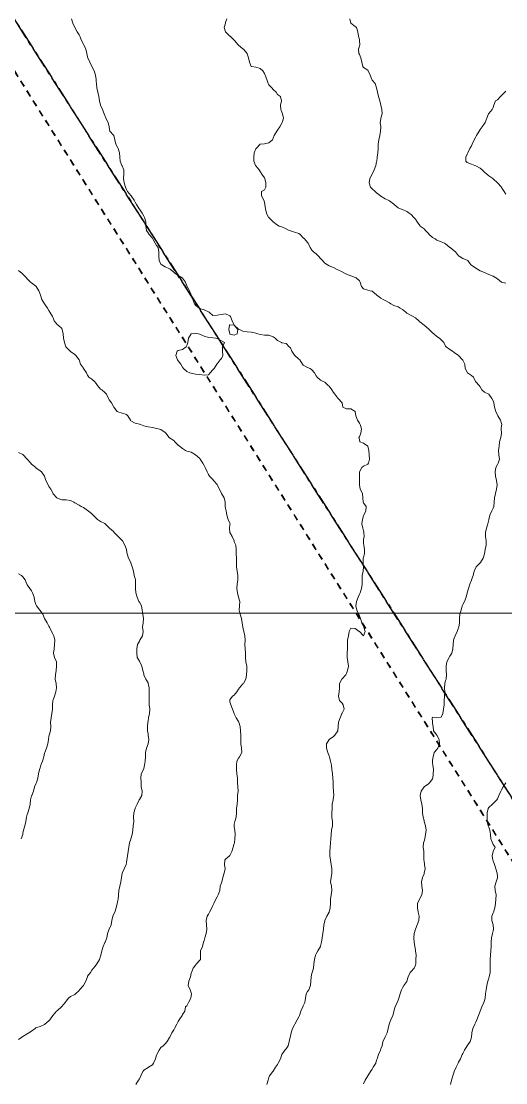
# Model space of a CAD drawing. Header units: centimetres. Extents: x 0 to 642158, y -847 to 649707.
# Drawn here: x 616081 to 616137.2, y 620633 to 620756 of the extents above; entities that cross this region are included whole.
import ezdxf

# ---------------------------------------------------------------- set-up
doc = ezdxf.new("R2010")
doc.units = ezdxf.units.CM
doc.header["$MEASUREMENT"] = 0
doc.linetypes.add('CENTERX2', pattern=[4, 2.5, -0.5, 0.5, -0.5])
doc.linetypes.add('JIS_02_0.7', pattern=[1.35, 0.75, -0.6])
for name, color, linetype, lineweight in [('MEV_grille', 254, 'Continuous', 9), ('WAL_parcellaire agricole', 7, 'JIS_02_0.7', 25), ('WAL_topographie 0.5', 253, 'Continuous', 20)]:
    doc.layers.add(name, color=color, linetype=linetype, lineweight=lineweight)
doc.layers.add('SPW_parcellaire cadastral', color=7, linetype='CENTERX2', lineweight=25, true_color=0xff0542)

# ---------------------------------------------------------------- blocks, each defined once
blk = doc.blocks.new('*U114')
at = {"layer": 'MEV_grille', "transparency": 33554687}
blk.add_lwpolyline([(-1338.46, 0), (1338.46, 0)], dxfattribs=at)
blk = doc.blocks.new('*U115')
at = {"layer": 'MEV_grille', "color": 0, "linetype": 'ByBlock', "lineweight": -2, "transparency": 16777216}
blk.add_blockref('*U114', (0, -1700), dxfattribs=at)

msp = doc.modelspace()

# ---------------------------------------------------------------- linework, layer by layer
at = {"layer": 'SPW_parcellaire cadastral'}
for points in [[(616193.65, 620578.81), (616144.29, 620510.14), (615985.61, 620618.63), (615990.57, 620632.77), (615995.57, 620647.42), (615998.93, 620661.6), (616000.02, 620670.78), (616000.95, 620681.05), (616001.68, 620685.87), (616002.7, 620690.79), (616004.36, 620704.13), (616005.32, 620710.84), (616007.79, 620722.1), (616009.66, 620731.2), (616011.32, 620739.29), (616014.12, 620752.39), (616016.41, 620761.97), (616017.72, 620766.66), (616030.67, 620807.43), (616032.86, 620812.26), (616036.4, 620809.03), (616059.54, 620788.64), (616193.65, 620578.81)], [(616233.94, 620664.89), (616202.72, 620594.4), (616193.65, 620578.81), (616059.54, 620788.64), (616090.29, 620793.33), (616104.66, 620794.24), (616137.68, 620793.39), (616165.86, 620749.95), (616245.09, 620688.12), (616233.94, 620664.89)]]:
    msp.add_lwpolyline(points, dxfattribs=at)
at = {"layer": 'WAL_parcellaire agricole'}
for points in [[(616052.89, 620793.62), (616133.22, 620798.46), (616172.38, 620852.63), (616251.22, 620803.64), (616254.89, 620802.31), (616256, 620774.62), (616257.4, 620703.81), (616283.57, 620681.31), (616274.9, 620665.14), (616272.24, 620660.14), (616266.07, 620651.98), (616263.91, 620646.97), (616262.07, 620639.47), (616257.79, 620631.56), (616227.42, 620576.97), (616199.66, 620598.3), (616185.08, 620583.97), (616052.89, 620793.62)], [(616052.89, 620793.62), (616185.08, 620583.97), (616184.32, 620572.7), (616159.22, 620531.4)]]:
    msp.add_lwpolyline(points, dxfattribs=at)
at = {"layer": 'WAL_topographie 0.5'}
for points in [[(616086.87, 620756.25), (616087.04, 620755.75), (616087.25, 620755.25), (616087.25, 620755.25), (616087.54, 620754.75), (616087.75, 620754.4), (616087.83, 620754.25), (616088.04, 620753.75), (616088.25, 620753.34), (616088.29, 620753.25), (616088.53, 620752.75), (616088.64, 620752.25), (616088.75, 620751.86), (616088.79, 620751.75), (616089.02, 620751.25), (616089.23, 620750.75), (616089.25, 620750.72), (616089.51, 620750.25), (616089.66, 620749.75), (616089.74, 620749.25), (616089.75, 620749), (616089.76, 620748.75), (616089.83, 620748.25), (616089.94, 620747.75), (616090.04, 620747.25), (616090.14, 620746.75), (616090.25, 620746.25), (616090.25, 620746.25), (616090.46, 620745.75), (616090.66, 620745.25), (616090.75, 620745.06), (616090.86, 620744.75), (616091.11, 620744.25), (616091.23, 620743.75), (616091.25, 620743.65), (616091.34, 620743.25), (616091.75, 620742.78), (616091.77, 620742.75), (616091.92, 620742.25), (616092.03, 620741.75), (616092.25, 620741.33), (616092.28, 620741.25), (616092.43, 620740.75), (616092.49, 620740.25), (616092.53, 620739.75), (616092.73, 620739.25), (616092.75, 620739.21), (616092.94, 620738.75), (616092.94, 620738.25), (616092.91, 620737.75), (616092.98, 620737.25), (616093.13, 620736.75), (616093.25, 620736.5), (616093.36, 620736.25), (616093.75, 620735.79), (616093.78, 620735.75), (616094.13, 620735.25), (616094.25, 620735), (616094.41, 620734.75), (616094.71, 620734.25), (616094.75, 620734.19), (616095.06, 620733.75), (616095.25, 620733.39), (616095.35, 620733.25), (616095.5, 620732.75), (616095.49, 620732.25), (616095.57, 620731.75), (616095.75, 620731.46), (616095.9, 620731.25), (616096.25, 620730.83), (616096.29, 620730.75), (616096.59, 620730.25), (616096.75, 620730.01), (616096.93, 620729.75), (616097.02, 620729.25), (616097.01, 620728.75), (616097.04, 620728.25), (616097.25, 620727.83), (616097.34, 620727.75), (616097.75, 620727.53), (616098.25, 620727.28), (616098.32, 620727.25), (616098.75, 620726.91), (616098.91, 620726.75), (616099.25, 620726.53), (616099.69, 620726.25), (616099.75, 620726.22), (616100.11, 620725.75), (616100.25, 620725.32), (616100.28, 620725.25), (616100.55, 620724.75), (616100.75, 620724.28), (616100.76, 620724.25), (616100.96, 620723.75), (616101.15, 620723.25), (616101.25, 620723.06), (616101.66, 620722.75), (616101.75, 620722.7), (616102.25, 620722.53), (616102.75, 620722.29), (616102.83, 620722.25), (616103.25, 620721.89), (616103.75, 620721.91), (616104.25, 620722), (616104.75, 620722.06), (616105.25, 620721.83), (616105.32, 620721.75), (616105.52, 620721.25), (616105.75, 620720.75), (616105.75, 620720.75), (616106.25, 620720.3), (616106.35, 620720.25), (616106.75, 620720.08), (616107.25, 620720), (616107.75, 620719.96), (616108.25, 620719.83), (616108.48, 620719.75), (616108.75, 620719.68), (616109.25, 620719.62), (616109.75, 620719.59), (616110.25, 620719.42), (616110.49, 620719.25), (616110.75, 620718.97), (616111.21, 620718.75), (616111.25, 620718.72), (616111.75, 620718.63), (616112.13, 620718.25), (616112.25, 620718.13), (616112.44, 620717.75), (616112.75, 620717.27), (616112.77, 620717.25), (616113.25, 620716.82), (616113.34, 620716.75), (616113.67, 620716.25), (616113.75, 620716.14), (616114.25, 620715.85), (616114.54, 620715.75), (616114.75, 620715.6), (616115.04, 620715.25), (616115.25, 620714.89), (616115.35, 620714.75), (616115.75, 620714.39), (616116.05, 620714.25), (616116.25, 620714.17), (616116.63, 620713.75), (616116.75, 620713.68), (616117.08, 620713.25), (616117.25, 620712.97), (616117.41, 620712.75), (616117.75, 620712.3), (616117.81, 620712.25), (616118.25, 620711.75), (616118.25, 620711.75), (616118.35, 620711.25), (616118.75, 620711.05), (616119.25, 620711.08), (616119.75, 620710.75), (616119.75, 620710.75), (616119.84, 620710.25), (616120.02, 620709.75), (616120.25, 620709.39), (616120.36, 620709.25), (616120.5, 620708.75), (616120.43, 620708.25), (616120.25, 620707.81), (616120.21, 620707.75), (616120.25, 620707.5), (616120.32, 620707.25), (616120.75, 620707.1), (616121.25, 620706.75), (616121.25, 620706.75), (616121.36, 620706.25), (616121.4, 620705.75), (616121.42, 620705.25), (616121.33, 620704.75), (616121.25, 620704.66), (616120.75, 620704.42), (616120.55, 620704.25), (616120.25, 620703.75), (616120.25, 620703.25), (616120.27, 620702.75), (616120.25, 620702.25), (616120.35, 620701.75), (616120.63, 620701.25), (616120.65, 620700.75), (616120.71, 620700.25), (616120.75, 620700.17), (616121.04, 620699.75), (616121, 620699.25), (616120.78, 620698.75), (616120.75, 620698.68), (616120.63, 620698.25), (616120.55, 620697.75), (616120.67, 620697.25), (616120.75, 620696.92), (616120.78, 620696.75), (616120.81, 620696.25), (616120.75, 620695.92), (616120.72, 620695.75), (616120.75, 620695.5), (616120.78, 620695.25), (616120.86, 620694.75), (616120.86, 620694.25), (616120.75, 620693.89), (616120.7, 620693.75), (616120.69, 620693.25), (616120.75, 620692.75), (616120.75, 620692.75), (616120.75, 620692.75), (616120.68, 620692.25), (616120.58, 620691.75), (616120.58, 620691.25), (616120.57, 620690.75), (616120.49, 620690.25), (616120.33, 620689.75), (616120.25, 620689.57), (616120.1, 620689.25), (616119.93, 620688.75), (616119.86, 620688.25), (616119.97, 620687.75), (616120.17, 620687.25), (616120.25, 620687.08), (616120.38, 620686.75), (616120.55, 620686.25), (616120.75, 620685.83), (616120.78, 620685.75), (616120.93, 620685.25), (616120.75, 620684.77), (616120.25, 620685.24), (616120.23, 620685.25), (616119.75, 620685.6), (616119.25, 620685.63), (616119.09, 620685.25), (616118.98, 620684.75), (616118.89, 620684.25), (616118.86, 620683.75), (616118.88, 620683.25), (616118.84, 620682.75), (616118.82, 620682.25), (616118.92, 620681.75), (616118.99, 620681.25), (616118.88, 620680.75), (616118.75, 620680.38), (616118.69, 620680.25), (616118.25, 620679.77), (616118.23, 620679.75), (616117.94, 620679.25), (616117.94, 620678.75), (616117.92, 620678.25), (616117.84, 620677.75), (616117.94, 620677.25), (616118.25, 620676.94), (616118.39, 620676.75), (616118.48, 620676.25), (616118.25, 620675.78), (616118.23, 620675.75), (616118.03, 620675.25), (616117.84, 620674.75), (616117.78, 620674.25), (616117.75, 620673.75), (616117.75, 620673.75), (616117.4, 620673.25), (616117.25, 620673.1), (616116.75, 620672.75), (616116.75, 620672.75), (616116.45, 620672.25), (616116.44, 620671.75), (616116.58, 620671.25), (616116.75, 620670.83), (616116.79, 620670.75), (616116.92, 620670.25), (616117.01, 620669.75), (616117.07, 620669.25), (616117.12, 620668.75), (616117.19, 620668.25), (616117.22, 620667.75), (616117.22, 620667.25), (616117.25, 620666.75), (616117.25, 620666.75), (616117.28, 620666.25), (616117.25, 620666.08), (616117.2, 620665.75), (616117.1, 620665.25), (616117.1, 620664.75), (616117.08, 620664.25), (616117.05, 620663.75), (616117.12, 620663.25), (616117.14, 620662.75), (616117.03, 620662.25), (616117, 620661.75), (616116.96, 620661.25), (616116.89, 620660.75), (616116.86, 620660.25), (616116.84, 620659.75), (616116.82, 620659.25), (616116.91, 620658.75), (616116.99, 620658.25), (616117.05, 620657.75), (616117.06, 620657.25), (616116.98, 620656.75), (616116.92, 620656.25), (616117.02, 620655.75), (616117.06, 620655.25), (616116.97, 620654.75), (616116.92, 620654.25), (616116.91, 620653.75), (616116.88, 620653.25), (616116.75, 620652.75), (616116.75, 620652.75), (616116.48, 620652.25), (616116.26, 620651.75), (616116.25, 620651.69), (616116.15, 620651.25), (616116.1, 620650.75), (616116.03, 620650.25), (616115.95, 620649.75), (616115.88, 620649.25), (616115.75, 620648.8), (616115.74, 620648.75), (616115.45, 620648.25), (616115.25, 620647.89), (616115.17, 620647.75), (616115.04, 620647.25), (616114.98, 620646.75), (616114.92, 620646.25), (616114.77, 620645.75), (616114.75, 620645.64), (616114.66, 620645.25), (616114.64, 620644.75), (616114.59, 620644.25), (616114.39, 620643.75), (616114.25, 620643.53), (616114.08, 620643.25), (616113.99, 620642.75), (616113.93, 620642.25), (616113.75, 620641.86), (616113.69, 620641.75), (616113.46, 620641.25), (616113.31, 620640.75), (616113.25, 620640.62), (616113.05, 620640.25), (616112.78, 620639.75), (616112.75, 620639.68), (616112.51, 620639.25), (616112.34, 620638.75), (616112.25, 620638.38), (616112.22, 620638.25), (616112.12, 620637.75), (616111.98, 620637.25), (616111.75, 620636.88), (616111.62, 620636.75), (616111.25, 620636.25), (616111.25, 620636.25), (616111.09, 620635.75), (616110.84, 620635.25), (616110.75, 620635.06), (616110.54, 620634.75), (616110.25, 620634.31), (616110.21, 620634.25), (616109.84, 620633.75), (616109.75, 620633.56), (616109.66, 620633.25), (616109.51, 620632.75)], [(616104.9, 620756.25), (616104.75, 620755.82), (616104.73, 620755.75), (616104.57, 620755.25), (616104.75, 620754.75), (616104.75, 620754.75), (616105.25, 620754.27), (616105.27, 620754.25), (616105.75, 620753.79), (616105.78, 620753.75), (616106.22, 620753.25), (616106.25, 620753.22), (616106.75, 620752.79), (616106.82, 620752.75), (616107.23, 620752.25), (616107.25, 620752.19), (616107.38, 620751.75), (616107.51, 620751.25), (616107.69, 620750.75), (616107.75, 620750.72), (616108.25, 620750.65), (616108.75, 620750.52), (616109.06, 620750.25), (616109.25, 620749.94), (616109.34, 620749.75), (616109.51, 620749.25), (616109.66, 620748.75), (616109.75, 620748.61), (616110.11, 620748.25), (616110.25, 620748.09), (616110.59, 620747.75), (616110.75, 620747.5), (616111.12, 620747.25), (616111.22, 620746.75), (616111.11, 620746.25), (616111.16, 620745.75), (616111.25, 620745.44), (616111.33, 620745.25), (616111.44, 620744.75), (616111.29, 620744.25), (616111.25, 620744.16), (616111.03, 620743.75), (616110.75, 620743.35), (616110.68, 620743.25), (616110.39, 620742.75), (616110.25, 620742.42), (616110.17, 620742.25), (616109.75, 620741.89), (616109.25, 620741.78), (616108.75, 620741.75), (616108.75, 620741.75), (616108.29, 620741.25), (616108.25, 620741.19), (616108.04, 620740.75), (616108.02, 620740.25), (616108.02, 620739.75), (616108.22, 620739.25), (616108.25, 620739.22), (616108.63, 620738.75), (616108.75, 620738.56), (616108.95, 620738.25), (616109.25, 620737.82), (616109.28, 620737.75), (616109.42, 620737.25), (616109.42, 620736.75), (616109.25, 620736.46), (616108.89, 620736.25), (616108.9, 620735.75), (616109.17, 620735.25), (616109.25, 620735), (616109.31, 620734.75), (616109.38, 620734.25), (616109.5, 620733.75), (616109.73, 620733.25), (616109.75, 620733.23), (616110.25, 620732.75), (616110.25, 620732.75), (616110.75, 620732.34), (616110.96, 620732.25), (616111.25, 620732.16), (616111.75, 620731.94), (616112.13, 620731.75), (616112.25, 620731.68), (616112.75, 620731.55), (616113.25, 620731.37), (616113.38, 620731.25), (616113.75, 620730.87), (616113.88, 620730.75), (616114.25, 620730.36), (616114.31, 620730.25), (616114.53, 620729.75), (616114.75, 620729.44), (616114.94, 620729.25), (616115.25, 620729.03), (616115.51, 620728.75), (616115.75, 620728.48), (616115.99, 620728.25), (616116.25, 620727.95), (616116.55, 620727.75), (616116.75, 620727.64), (616117.25, 620727.44), (616117.6, 620727.25), (616117.75, 620727.18), (616118.25, 620726.94), (616118.6, 620726.75), (616118.75, 620726.68), (616119.25, 620726.48), (616119.75, 620726.3), (616119.87, 620726.25), (616120.25, 620725.89), (616120.35, 620725.75), (616120.51, 620725.25), (616120.75, 620724.97), (616121.25, 620724.82), (616121.52, 620724.75), (616121.75, 620724.69), (616122.25, 620724.28), (616122.28, 620724.25), (616122.75, 620723.89), (616123, 620723.75), (616123.25, 620723.63), (616123.75, 620723.34), (616123.92, 620723.25), (616124.25, 620723.04), (616124.75, 620722.88), (616124.97, 620722.75), (616125.25, 620722.57), (616125.65, 620722.25), (616125.75, 620722.16), (616126.25, 620721.88), (616126.51, 620721.75), (616126.75, 620721.62), (616127.16, 620721.25), (616127.25, 620721.16), (616127.75, 620720.78), (616127.78, 620720.75), (616128.25, 620720.33), (616128.33, 620720.25), (616128.75, 620719.87), (616128.88, 620719.75), (616129.25, 620719.44), (616129.53, 620719.25), (616129.75, 620719.06), (616130.05, 620718.75), (616130.25, 620718.32), (616130.3, 620718.25), (616130.75, 620717.96), (616131.04, 620717.75), (616131.25, 620717.61), (616131.75, 620717.25), (616131.75, 620717.25), (616132.23, 620716.75), (616132.25, 620716.71), (616132.5, 620716.25), (616132.52, 620715.75), (616132.75, 620715.31), (616132.8, 620715.25), (616133.25, 620714.94), (616133.48, 620714.75), (616133.72, 620714.25), (616133.75, 620714.2), (616134.16, 620713.75), (616134.25, 620713.61), (616134.47, 620713.25), (616134.75, 620712.98), (616135.25, 620712.77), (616135.27, 620712.75), (616135.62, 620712.25), (616135.75, 620711.98), (616135.84, 620711.75), (616135.91, 620711.25), (616136.06, 620710.75), (616136.25, 620710.32), (616136.29, 620710.25), (616136.62, 620709.75), (616136.75, 620709.35), (616136.78, 620709.25), (616136.75, 620709.12), (616136.69, 620708.75), (616136.72, 620708.25), (616136.67, 620707.75), (616136.5, 620707.25), (616136.45, 620706.75), (616136.4, 620706.25), (616136.42, 620705.75), (616136.5, 620705.25), (616136.34, 620704.75), (616136.25, 620704.61), (616136.08, 620704.25), (616136, 620703.75), (616136.04, 620703.25), (616136.15, 620702.75), (616136.22, 620702.25), (616136.15, 620701.75), (616136.03, 620701.25), (616135.93, 620700.75), (616135.9, 620700.25), (616135.84, 620699.75), (616135.75, 620699.54), (616135.62, 620699.25), (616135.37, 620698.75), (616135.27, 620698.25), (616135.25, 620698.2), (616135.13, 620697.75), (616134.99, 620697.25), (616134.86, 620696.75), (616134.88, 620696.25), (616134.96, 620695.75), (616134.95, 620695.25), (616134.84, 620694.75), (616134.75, 620694.25), (616134.75, 620694.25), (616134.6, 620693.75), (616134.28, 620693.25), (616134.25, 620693.21), (616133.81, 620692.75), (616133.75, 620692.66), (616133.56, 620692.25), (616133.45, 620691.75), (616133.27, 620691.25), (616133.25, 620691.22), (616133.05, 620690.75), (616132.89, 620690.25), (616132.75, 620689.75), (616132.75, 620689.75), (616132.64, 620689.25), (616132.45, 620688.75), (616132.25, 620688.38), (616132.19, 620688.25), (616132.04, 620687.75), (616131.89, 620687.25), (616131.85, 620686.75), (616131.87, 620686.25), (616131.78, 620685.75), (616131.75, 620685.69), (616131.6, 620685.25), (616131.35, 620684.75), (616131.25, 620684.48), (616131.17, 620684.25), (616131.11, 620683.75), (616131.1, 620683.25), (616130.96, 620682.75), (616130.75, 620682.4), (616130.67, 620682.25), (616130.4, 620681.75), (616130.32, 620681.25), (616130.32, 620680.75), (616130.35, 620680.25), (616130.31, 620679.75), (616130.25, 620679.57), (616130.16, 620679.25), (616130.13, 620678.75), (616130.17, 620678.25), (616130.12, 620677.75), (616130.08, 620677.25), (616130.09, 620676.75), (616130.01, 620676.25), (616129.93, 620675.75), (616129.75, 620675.33), (616129.25, 620675.25), (616129.25, 620675.25), (616129.25, 620675.25), (616128.75, 620675.33), (616128.7, 620675.25), (616128.72, 620674.75), (616128.75, 620674.58), (616128.8, 620674.25), (616128.85, 620673.75), (616129.24, 620673.25), (616129.25, 620673.24), (616129.49, 620672.75), (616129.53, 620672.25), (616129.35, 620671.75), (616129.25, 620671.59), (616128.94, 620671.25), (616128.8, 620670.75), (616128.75, 620670.35), (616128.74, 620670.25), (616128.75, 620670.08), (616128.77, 620669.75), (616128.83, 620669.25), (616128.82, 620668.75), (616128.78, 620668.25), (616128.75, 620668.17), (616128.44, 620667.75), (616128.25, 620667.61), (616127.75, 620667.25), (616127.75, 620667.25), (616127.41, 620666.75), (616127.31, 620666.25), (616127.39, 620665.75), (616127.51, 620665.25), (616127.57, 620664.75), (616127.59, 620664.25), (616127.65, 620663.75), (616127.75, 620663.36), (616127.78, 620663.25), (616127.93, 620662.75), (616127.98, 620662.25), (616127.94, 620661.75), (616127.83, 620661.25), (616127.75, 620660.97), (616127.68, 620660.75), (616127.66, 620660.25), (616127.72, 620659.75), (616127.74, 620659.25), (616127.74, 620658.75), (616127.75, 620658.68), (616127.81, 620658.25), (616127.87, 620657.75), (616127.78, 620657.25), (616127.75, 620657.17), (616127.57, 620656.75), (616127.47, 620656.25), (616127.49, 620655.75), (616127.57, 620655.25), (616127.49, 620654.75), (616127.25, 620654.3), (616127.22, 620654.25), (616127, 620653.75), (616126.98, 620653.25), (616127.07, 620652.75), (616127.17, 620652.25), (616127.14, 620651.75), (616126.97, 620651.25), (616126.75, 620650.75), (616126.75, 620650.75), (616126.61, 620650.25), (616126.55, 620649.75), (616126.61, 620649.25), (616126.68, 620648.75), (616126.75, 620648.32), (616126.76, 620648.25), (616126.82, 620647.75), (616126.81, 620647.25), (616126.79, 620646.75), (616126.75, 620646.6), (616126.6, 620646.25), (616126.25, 620645.87), (616126.16, 620645.75), (616125.93, 620645.25), (616125.77, 620644.75), (616125.75, 620644.71), (616125.42, 620644.25), (616125.25, 620643.97), (616125.12, 620643.75), (616125, 620643.25), (616124.84, 620642.75), (616124.75, 620642.54), (616124.64, 620642.25), (616124.4, 620641.75), (616124.26, 620641.25), (616124.25, 620641.19), (616124.15, 620640.75), (616123.9, 620640.25), (616123.75, 620639.88), (616123.71, 620639.75), (616123.61, 620639.25), (616123.47, 620638.75), (616123.25, 620638.27), (616123.24, 620638.25), (616122.99, 620637.75), (616122.88, 620637.25), (616122.75, 620636.89), (616122.69, 620636.75), (616122.46, 620636.25), (616122.3, 620635.75), (616122.25, 620635.57), (616122.16, 620635.25), (616121.87, 620634.75), (616121.75, 620634.55), (616121.56, 620634.25), (616121.25, 620633.77), (616121.24, 620633.75), (616120.93, 620633.25), (616120.75, 620632.84)], [(616119.14, 620756.25), (616119.25, 620755.75), (616119.25, 620755.75), (616119.75, 620755.38), (616119.94, 620755.25), (616120.08, 620754.75), (616120.14, 620754.25), (616120.25, 620753.88), (616120.28, 620753.75), (616120.29, 620753.25), (616120.25, 620753.11), (616120.17, 620752.75), (616120.19, 620752.25), (616120.25, 620752.12), (616120.43, 620751.75), (616120.54, 620751.25), (616120.65, 620750.75), (616120.75, 620750.62), (616121.25, 620750.3), (616121.27, 620750.25), (616121.49, 620749.75), (616121.7, 620749.25), (616121.75, 620749.15), (616122.08, 620748.75), (616122.25, 620748.25), (616122.25, 620748.25), (616122.34, 620747.75), (616122.46, 620747.25), (616122.62, 620746.75), (616122.75, 620746.25), (616122.75, 620746.25), (616122.87, 620745.75), (616122.89, 620745.25), (616122.76, 620744.75), (616122.75, 620744.67), (616122.68, 620744.25), (616122.73, 620743.75), (616122.72, 620743.25), (616122.63, 620742.75), (616122.51, 620742.25), (616122.45, 620741.75), (616122.42, 620741.25), (616122.38, 620740.75), (616122.32, 620740.25), (616122.26, 620739.75), (616122.25, 620739.7), (616122.16, 620739.25), (616121.98, 620738.75), (616121.75, 620738.28), (616121.74, 620738.25), (616121.48, 620737.75), (616121.39, 620737.25), (616121.56, 620736.75), (616121.75, 620736.57), (616122.07, 620736.25), (616122.25, 620736.11), (616122.72, 620735.75), (616122.75, 620735.73), (616123.25, 620735.4), (616123.58, 620735.25), (616123.75, 620735.17), (616124.25, 620734.78), (616124.29, 620734.75), (616124.75, 620734.35), (616125.01, 620734.25), (616125.25, 620734.16), (616125.75, 620733.94), (616126.02, 620733.75), (616126.25, 620733.58), (616126.58, 620733.25), (616126.75, 620733.05), (616126.96, 620732.75), (616127.25, 620732.32), (616127.31, 620732.25), (616127.75, 620731.92), (616127.91, 620731.75), (616128.25, 620731.37), (616128.36, 620731.25), (616128.75, 620730.94), (616129.05, 620730.75), (616129.25, 620730.63), (616129.75, 620730.42), (616130.13, 620730.25), (616130.25, 620730.19), (616130.75, 620729.78), (616130.79, 620729.75), (616131.25, 620729.37), (616131.39, 620729.25), (616131.75, 620728.81), (616131.82, 620728.75), (616132.25, 620728.49), (616132.75, 620728.31), (616132.82, 620728.25), (616133.18, 620727.75), (616133.25, 620727.7), (616133.75, 620727.37), (616133.94, 620727.25), (616134.25, 620727.07), (616134.75, 620726.86), (616135.01, 620726.75), (616135.25, 620726.65), (616135.75, 620726.44), (616136.08, 620726.25), (616136.25, 620726.13), (616136.73, 620725.75), (616136.75, 620725.74), (616137.25, 620725.64)], [(616137.25, 620747.87), (616137.12, 620747.75), (616136.75, 620747.39), (616136.6, 620747.25), (616136.25, 620746.89), (616136.04, 620746.75), (616135.86, 620746.25), (616135.75, 620745.98), (616135.65, 620745.75), (616135.25, 620745.3), (616135.22, 620745.25), (616135.03, 620744.75), (616134.82, 620744.25), (616134.75, 620744.14), (616134.48, 620743.75), (616134.25, 620743.42), (616134.15, 620743.25), (616133.82, 620742.75), (616133.75, 620742.6), (616133.57, 620742.25), (616133.35, 620741.75), (616133.25, 620741.54), (616133.08, 620741.25), (616132.83, 620740.75), (616132.75, 620740.59), (616132.58, 620740.25), (616132.58, 620739.75), (616132.75, 620739.6), (616133.25, 620739.43), (616133.64, 620739.25), (616133.75, 620739.21), (616134.25, 620738.96), (616134.51, 620738.75), (616134.75, 620738.5), (616135.05, 620738.25), (616135.25, 620738.07), (616135.73, 620737.75), (616135.75, 620737.73), (616136.25, 620737.27), (616136.27, 620737.25), (616136.74, 620736.75), (616136.75, 620736.72), (616137.04, 620736.25), (616137.25, 620735.94)], [(616080.75, 620727.08), (616081.17, 620726.75), (616081.25, 620726.67), (616081.65, 620726.25), (616081.75, 620726.15), (616082.13, 620725.75), (616082.25, 620725.65), (616082.75, 620725.28), (616082.78, 620725.25), (616083.08, 620724.75), (616083.25, 620724.34), (616083.29, 620724.25), (616083.45, 620723.75), (616083.75, 620723.25), (616083.75, 620723.25), (616084.1, 620722.75), (616084.25, 620722.46), (616084.36, 620722.25), (616084.69, 620721.75), (616084.75, 620721.62), (616084.87, 620721.25), (616085.25, 620720.8), (616085.32, 620720.75), (616085.75, 620720.37), (616085.81, 620720.25), (616085.9, 620719.75), (616085.94, 620719.25), (616086.05, 620718.75), (616086.23, 620718.25), (616086.25, 620718.23), (616086.71, 620717.75), (616086.75, 620717.71), (616087.25, 620717.35), (616087.38, 620717.25), (616087.75, 620716.75), (616087.75, 620716.75), (616087.91, 620716.25), (616088.25, 620715.78), (616088.27, 620715.75), (616088.6, 620715.25), (616088.75, 620714.96), (616088.9, 620714.75), (616089.25, 620714.49), (616089.53, 620714.25), (616089.75, 620713.99), (616089.9, 620713.75), (616090.25, 620713.36), (616090.38, 620713.25), (616090.75, 620712.97), (616090.93, 620712.75), (616091.17, 620712.25), (616091.25, 620712.1), (616091.5, 620711.75), (616091.75, 620711.32), (616091.79, 620711.25), (616092.19, 620710.75), (616092.25, 620710.71), (616092.75, 620710.55), (616093.25, 620710.41), (616093.42, 620710.25), (616093.71, 620709.75), (616093.75, 620709.69), (616094.25, 620709.39), (616094.75, 620709.29), (616094.87, 620709.25), (616095.25, 620709.08), (616095.75, 620708.97), (616096.25, 620708.9), (616096.75, 620708.79), (616096.92, 620708.75), (616097.25, 620708.67), (616097.75, 620708.31), (616097.81, 620708.25), (616098.19, 620707.75), (616098.25, 620707.7), (616098.75, 620707.39), (616098.86, 620707.25), (616099.25, 620706.87), (616099.4, 620706.75), (616099.75, 620706.48), (616100.1, 620706.25), (616100.25, 620706.16), (616100.75, 620706.04), (616101.25, 620705.75), (616101.25, 620705.75), (616101.75, 620705.29), (616101.8, 620705.25), (616102.12, 620704.75), (616102.25, 620704.5), (616102.39, 620704.25), (616102.6, 620703.75), (616102.75, 620703.46), (616102.89, 620703.25), (616103.25, 620702.89), (616103.35, 620702.75), (616103.75, 620702.3), (616103.78, 620702.25), (616104.03, 620701.75), (616104.25, 620701.25), (616104.25, 620701.25), (616104.57, 620700.75), (616104.71, 620700.25), (616104.7, 620699.75), (616104.75, 620699.54), (616104.82, 620699.25), (616104.9, 620698.75), (616105.04, 620698.25), (616105.25, 620697.81), (616105.27, 620697.75), (616105.25, 620697.62), (616105.19, 620697.25), (616105.24, 620696.75), (616105.25, 620696.72), (616105.5, 620696.25), (616105.72, 620695.75), (616105.75, 620695.65), (616105.93, 620695.25), (616105.98, 620694.75), (616105.97, 620694.25), (616106.02, 620693.75), (616106, 620693.25), (616106.01, 620692.75), (616106.1, 620692.25), (616106.18, 620691.75), (616106.16, 620691.25), (616106.07, 620690.75), (616106.03, 620690.25), (616106.12, 620689.75), (616106.25, 620689.25), (616106.25, 620689.25), (616106.38, 620688.75), (616106.35, 620688.25), (616106.31, 620687.75), (616106.44, 620687.25), (616106.57, 620686.75), (616106.65, 620686.25), (616106.75, 620685.75), (616106.75, 620685.75), (616106.87, 620685.25), (616106.99, 620684.75), (616107.03, 620684.25), (616106.98, 620683.75), (616107.02, 620683.25), (616107.06, 620682.75), (616107.04, 620682.25), (616107.1, 620681.75), (616107.2, 620681.25), (616107.19, 620680.75), (616107.16, 620680.25), (616107.08, 620679.75), (616106.81, 620679.25), (616106.75, 620679.18), (616106.37, 620678.75), (616106.25, 620678.56), (616106.03, 620678.25), (616105.75, 620677.9), (616105.54, 620677.75), (616105.25, 620677.33), (616105.23, 620677.25), (616105.25, 620677.12), (616105.34, 620676.75), (616105.54, 620676.25), (616105.74, 620675.75), (616105.75, 620675.72), (616105.98, 620675.25), (616106.25, 620674.82), (616106.28, 620674.75), (616106.45, 620674.25), (616106.47, 620673.75), (616106.51, 620673.25), (616106.51, 620672.75), (616106.51, 620672.25), (616106.6, 620671.75), (616106.63, 620671.25), (616106.36, 620670.75), (616106.25, 620670.59), (616106.05, 620670.25), (616106.01, 620669.75), (616106.01, 620669.25), (616106.05, 620668.75), (616106.11, 620668.25), (616106.14, 620667.75), (616106.18, 620667.25), (616106.19, 620666.75), (616106.12, 620666.25), (616106.11, 620665.75), (616106.1, 620665.25), (616106.01, 620664.75), (616105.99, 620664.25), (616105.95, 620663.75), (616105.8, 620663.25), (616105.75, 620662.92), (616105.73, 620662.75), (616105.75, 620662.61), (616105.83, 620662.25), (616105.85, 620661.75), (616105.82, 620661.25), (616105.77, 620660.75), (616105.75, 620660.68), (616105.61, 620660.25), (616105.45, 620659.75), (616105.25, 620659.29), (616105.21, 620659.25), (616104.75, 620658.89), (616104.67, 620658.75), (616104.6, 620658.25), (616104.68, 620657.75), (616104.56, 620657.25), (616104.44, 620656.75), (616104.3, 620656.25), (616104.25, 620656.12), (616104.13, 620655.75), (616104.07, 620655.25), (616103.88, 620654.75), (616103.75, 620654.52), (616103.6, 620654.25), (616103.37, 620653.75), (616103.25, 620653.51), (616103.13, 620653.25), (616102.88, 620652.75), (616102.75, 620652.5), (616102.62, 620652.25), (616102.51, 620651.75), (616102.53, 620651.25), (616102.55, 620650.75), (616102.49, 620650.25), (616102.35, 620649.75), (616102.25, 620649.45), (616102.2, 620649.25), (616102.06, 620648.75), (616101.83, 620648.25), (616101.83, 620647.75), (616101.85, 620647.25), (616101.75, 620647.15), (616101.37, 620646.75), (616101.25, 620646.6), (616100.98, 620646.25), (616100.78, 620645.75), (616100.75, 620645.65), (616100.67, 620645.25), (616100.5, 620644.75), (616100.4, 620644.25), (616100.63, 620643.75), (616100.75, 620643.38), (616100.78, 620643.25), (616100.75, 620643), (616100.72, 620642.75), (616100.46, 620642.25), (616100.25, 620641.86), (616100.08, 620641.75), (616100, 620641.25), (616099.75, 620640.89), (616099.69, 620640.75), (616099.35, 620640.25), (616099.25, 620640.06), (616099.1, 620639.75), (616098.83, 620639.25), (616098.75, 620639.1), (616098.52, 620638.75), (616098.27, 620638.25), (616098.25, 620638.22), (616097.97, 620637.75), (616097.75, 620637.47), (616097.52, 620637.25), (616097.25, 620637.03), (616097.05, 620636.75), (616096.78, 620636.25), (616096.75, 620636.17), (616096.6, 620635.75), (616096.38, 620635.25), (616096.25, 620635.05), (616095.82, 620634.75), (616095.75, 620634.72), (616095.25, 620634.44), (616095.13, 620634.25), (616094.93, 620633.75), (616094.75, 620633.4), (616094.65, 620633.25), (616094.32, 620632.75)], [(616105.75, 620719.62), (616106.07, 620719.75), (616106.17, 620720.25), (616105.75, 620720.75), (616105.75, 620720.75), (616105.25, 620720.81), (616105.2, 620720.75), (616105.13, 620720.25), (616105.23, 620719.75), (616105.25, 620719.71), (616105.75, 620719.62)], [(616102.75, 620715.02), (616102.97, 620715.25), (616103.25, 620715.6), (616103.4, 620715.75), (616103.72, 620716.25), (616103.75, 620716.28), (616104.12, 620716.75), (616104.25, 620716.88), (616104.43, 620717.25), (616104.4, 620717.75), (616104.38, 620718.25), (616104.6, 620718.75), (616104.25, 620718.93), (616103.75, 620719.22), (616103.62, 620719.25), (616103.25, 620719.29), (616102.75, 620719.33), (616102.25, 620719.5), (616101.75, 620719.7), (616101.55, 620719.75), (616101.25, 620719.85), (616100.8, 620719.75), (616100.75, 620719.74), (616100.45, 620719.25), (616100.36, 620718.75), (616100.25, 620718.39), (616100.18, 620718.25), (616099.75, 620717.94), (616099.25, 620717.84), (616099.11, 620717.75), (616098.96, 620717.25), (616099.17, 620716.75), (616099.25, 620716.64), (616099.54, 620716.25), (616099.75, 620715.9), (616099.86, 620715.75), (616100.25, 620715.39), (616100.58, 620715.25), (616100.75, 620715.19), (616101.25, 620715.1), (616101.75, 620715.04), (616102.25, 620714.95), (616102.75, 620715.02)], [(616080.75, 620706.01), (616081.25, 620705.76), (616081.27, 620705.75), (616081.75, 620705.25), (616081.75, 620705.25), (616082.17, 620704.75), (616082.25, 620704.67), (616082.73, 620704.25), (616082.75, 620704.23), (616083.25, 620703.88), (616083.41, 620703.75), (616083.75, 620703.28), (616083.76, 620703.25), (616083.9, 620702.75), (616084.16, 620702.25), (616084.25, 620702.08), (616084.47, 620701.75), (616084.74, 620701.25), (616084.75, 620701.23), (616085.18, 620700.75), (616085.25, 620700.7), (616085.75, 620700.52), (616086.25, 620700.5), (616086.75, 620700.45), (616087.14, 620700.25), (616087.25, 620700.19), (616087.75, 620699.89), (616088.01, 620699.75), (616088.25, 620699.62), (616088.75, 620699.29), (616088.8, 620699.25), (616089.25, 620698.9), (616089.4, 620698.75), (616089.75, 620698.38), (616089.89, 620698.25), (616090.25, 620698.02), (616090.75, 620697.78), (616090.79, 620697.75), (616091.25, 620697.29), (616091.28, 620697.25), (616091.75, 620696.83), (616091.83, 620696.75), (616092.25, 620696.29), (616092.29, 620696.25), (616092.75, 620695.8), (616092.8, 620695.75), (616093.06, 620695.25), (616093.24, 620694.75), (616093.25, 620694.7), (616093.35, 620694.25), (616093.49, 620693.75), (616093.74, 620693.25), (616093.75, 620693.22), (616093.93, 620692.75), (616094.06, 620692.25), (616094.16, 620691.75), (616094.25, 620691.4), (616094.28, 620691.25), (616094.31, 620690.75), (616094.28, 620690.25), (616094.35, 620689.75), (616094.5, 620689.25), (616094.7, 620688.75), (616094.75, 620688.66), (616094.98, 620688.25), (616095.07, 620687.75), (616095.14, 620687.25), (616095.22, 620686.75), (616095.17, 620686.25), (616095.11, 620685.75), (616095.17, 620685.25), (616095.11, 620684.75), (616094.81, 620684.25), (616094.75, 620684.12), (616094.54, 620683.75), (616094.47, 620683.25), (616094.45, 620682.75), (616094.51, 620682.25), (616094.75, 620681.82), (616094.79, 620681.75), (616095.02, 620681.25), (616095.14, 620680.75), (616095.25, 620680.37), (616095.28, 620680.25), (616095.51, 620679.75), (616095.75, 620679.3), (616095.77, 620679.25), (616095.89, 620678.75), (616095.87, 620678.25), (616095.88, 620677.75), (616095.88, 620677.25), (616095.89, 620676.75), (616095.94, 620676.25), (616095.91, 620675.75), (616095.8, 620675.25), (616095.75, 620674.85), (616095.74, 620674.75), (616095.68, 620674.25), (616095.68, 620673.75), (616095.75, 620673.39), (616095.78, 620673.25), (616095.86, 620672.75), (616095.75, 620672.25), (616095.75, 620672.25), (616095.57, 620671.75), (616095.46, 620671.25), (616095.46, 620670.75), (616095.4, 620670.25), (616095.33, 620669.75), (616095.25, 620669.39), (616095.22, 620669.25), (616094.97, 620668.75), (616094.92, 620668.25), (616094.94, 620667.75), (616094.96, 620667.25), (616095.06, 620666.75), (616095.02, 620666.25), (616094.75, 620665.8), (616094.72, 620665.75), (616094.49, 620665.25), (616094.25, 620664.78), (616094.24, 620664.75), (616094.12, 620664.25), (616094.08, 620663.75), (616094.09, 620663.25), (616094.04, 620662.75), (616093.98, 620662.25), (616093.9, 620661.75), (616093.77, 620661.25), (616093.75, 620661.2), (616093.61, 620660.75), (616093.51, 620660.25), (616093.45, 620659.75), (616093.36, 620659.25), (616093.31, 620658.75), (616093.25, 620658.47), (616093.2, 620658.25), (616092.97, 620657.75), (616092.75, 620657.25), (616092.75, 620657.25), (616092.66, 620656.75), (616092.59, 620656.25), (616092.48, 620655.75), (616092.35, 620655.25), (616092.33, 620654.75), (616092.29, 620654.25), (616092.25, 620654.08), (616092.16, 620653.75), (616092.06, 620653.25), (616091.89, 620652.75), (616091.75, 620652.47), (616091.66, 620652.25), (616091.55, 620651.75), (616091.49, 620651.25), (616091.25, 620650.75), (616091.25, 620650.75), (616091.07, 620650.25), (616090.98, 620649.75), (616090.77, 620649.25), (616090.75, 620649.22), (616090.53, 620648.75), (616090.4, 620648.25), (616090.28, 620647.75), (616090.25, 620647.65), (616090.11, 620647.25), (616089.83, 620646.75), (616089.75, 620646.64), (616089.42, 620646.25), (616089.25, 620646.02), (616089.08, 620645.75), (616088.75, 620645.3), (616088.72, 620645.25), (616088.55, 620644.75), (616088.26, 620644.25), (616088.25, 620644.23), (616087.81, 620643.75), (616087.75, 620643.66), (616087.34, 620643.25), (616087.25, 620643.2), (616086.75, 620642.94), (616086.51, 620642.75), (616086.25, 620642.42), (616086.13, 620642.25), (616085.75, 620641.8), (616085.7, 620641.75), (616085.25, 620641.35), (616085.14, 620641.25), (616084.75, 620640.81), (616084.71, 620640.75), (616084.37, 620640.25), (616084.25, 620640.15), (616083.8, 620639.75), (616083.75, 620639.71), (616083.25, 620639.5), (616082.75, 620639.31), (616082.66, 620639.25), (616082.25, 620638.93), (616081.93, 620638.75), (616081.75, 620638.63), (616081.25, 620638.33), (616081.13, 620638.25), (616080.75, 620637.99)], [(616080.75, 620691.93), (616081.08, 620691.75), (616081.25, 620691.58), (616081.52, 620691.25), (616081.71, 620690.75), (616081.75, 620690.67), (616082.04, 620690.25), (616082.25, 620689.98), (616082.36, 620689.75), (616082.55, 620689.25), (616082.64, 620688.75), (616082.75, 620688.37), (616082.8, 620688.25), (616083.2, 620687.75), (616083.25, 620687.68), (616083.55, 620687.25), (616083.75, 620686.78), (616083.76, 620686.75), (616084.05, 620686.25), (616084.25, 620685.87), (616084.31, 620685.75), (616084.55, 620685.25), (616084.75, 620684.9), (616084.83, 620684.75), (616084.95, 620684.25), (616084.92, 620683.75), (616084.85, 620683.25), (616084.78, 620682.75), (616084.92, 620682.25), (616085.15, 620681.75), (616085.15, 620681.25), (616085.08, 620680.75), (616085.02, 620680.25), (616084.98, 620679.75), (616085.08, 620679.25), (616085.12, 620678.75), (616085.06, 620678.25), (616084.91, 620677.75), (616084.75, 620677.33), (616084.72, 620677.25), (616084.69, 620676.75), (616084.66, 620676.25), (616084.61, 620675.75), (616084.52, 620675.25), (616084.44, 620674.75), (616084.48, 620674.25), (616084.43, 620673.75), (616084.27, 620673.25), (616084.25, 620673.12), (616084.21, 620672.75), (616084.15, 620672.25), (616083.97, 620671.75), (616083.78, 620671.25), (616083.75, 620671.15), (616083.66, 620670.75), (616083.52, 620670.25), (616083.34, 620669.75), (616083.25, 620669.46), (616083.17, 620669.25), (616083.07, 620668.75), (616082.99, 620668.25), (616082.81, 620667.75), (616082.75, 620667.61), (616082.57, 620667.25), (616082.46, 620666.75), (616082.26, 620666.25), (616082.25, 620666.2), (616082.12, 620665.75), (616082.09, 620665.25), (616081.98, 620664.75), (616081.8, 620664.25), (616081.75, 620664.04), (616081.67, 620663.75), (616081.57, 620663.25), (616081.46, 620662.75), (616081.33, 620662.25), (616081.25, 620661.88), (616081.22, 620661.75), (616081.03, 620661.25)], [(616137.25, 620667.72), (616136.94, 620667.25), (616136.75, 620666.92), (616136.66, 620666.75), (616136.42, 620666.25), (616136.25, 620665.88), (616136.18, 620665.75), (616135.75, 620665.32), (616135.67, 620665.25), (616135.25, 620664.85), (616135.2, 620664.75), (616135.09, 620664.25), (616135.06, 620663.75), (616135.08, 620663.25), (616135.2, 620662.75), (616135.25, 620662.6), (616135.38, 620662.25), (616135.45, 620661.75), (616135.48, 620661.25), (616135.67, 620660.75), (616135.75, 620660.57), (616135.98, 620660.25), (616135.75, 620659.75), (616135.75, 620659.75), (616135.66, 620659.25), (616135.73, 620658.75), (616135.75, 620658.69), (616135.91, 620658.25), (616136.08, 620657.75), (616136.23, 620657.25), (616136.25, 620656.92), (616136.26, 620656.75), (616136.25, 620656.72), (616136.12, 620656.25), (616135.97, 620655.75), (616136.01, 620655.25), (616136.1, 620654.75), (616136.07, 620654.25), (616136.03, 620653.75), (616135.97, 620653.25), (616135.79, 620652.75), (616135.75, 620652.64), (616135.62, 620652.25), (616135.63, 620651.75), (616135.75, 620651.28), (616135.76, 620651.25), (616135.79, 620650.75), (616135.75, 620650.56), (616135.67, 620650.25), (616135.57, 620649.75), (616135.54, 620649.25), (616135.55, 620648.75), (616135.5, 620648.25), (616135.46, 620647.75), (616135.43, 620647.25), (616135.41, 620646.75), (616135.42, 620646.25), (616135.41, 620645.75), (616135.29, 620645.25), (616135.25, 620645.1), (616135.15, 620644.75), (616135.05, 620644.25), (616134.95, 620643.75), (616134.89, 620643.25), (616134.84, 620642.75), (616134.75, 620642.48), (616134.68, 620642.25), (616134.45, 620641.75), (616134.25, 620641.25), (616134.25, 620641.25), (616134.07, 620640.75), (616133.88, 620640.25), (616133.75, 620639.97), (616133.64, 620639.75), (616133.39, 620639.25), (616133.29, 620638.75), (616133.25, 620638.25), (616133.25, 620638.25), (616133.09, 620637.75), (616132.77, 620637.25), (616132.75, 620637.23), (616132.45, 620636.75), (616132.25, 620636.36), (616132.19, 620636.25), (616131.99, 620635.75), (616131.75, 620635.36), (616131.71, 620635.25), (616131.48, 620634.75), (616131.26, 620634.25), (616131.25, 620634.21), (616131.09, 620633.75), (616130.93, 620633.25), (616130.82, 620632.75)]]:
    msp.add_lwpolyline(points, dxfattribs=at)

# ---------------------------------------------------------------- block references
at = {"layer": 'MEV_grille', "transparency": 33554687}
msp.add_blockref('*U115', (616669.48, 622387.38), dxfattribs=at)

doc.saveas('drawing.dxf')
